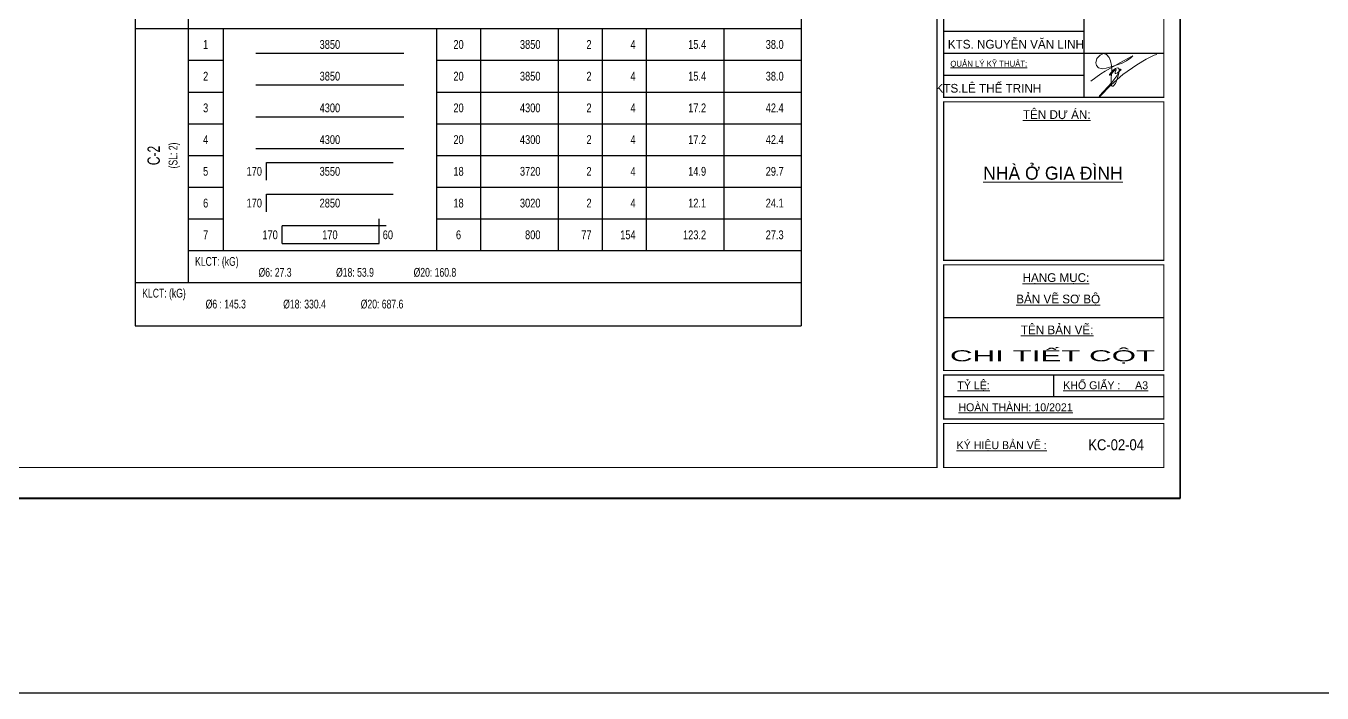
# Model space of a CAD drawing. Extents: x -2098986 to 943, y -1296280 to 73591.
# Drawn here: x -1729536 to -1700115, y -1129174 to -1114034 of the extents above; entities that cross this region are included whole.
import ezdxf
from ezdxf.enums import TextEntityAlignment as Align

# ---------------------------------------------------------------- set-up
doc = ezdxf.new("R2010")
doc.units = 0
doc.header["$LTSCALE"] = 150
doc.layers.get('Defpoints').update_dxf_attribs({"lineweight": 18})
for name, color, linetype, lineweight in [('05.Text', 253, 'Continuous', 18), ('11.Khung bo', 32, 'Continuous', 50), ('12.Khung', 36, 'Continuous', 25), ('G-ANNO-TTLB', 6, 'Continuous', 9), ('KCVN-THAY', 7, 'Continuous', 25)]:
    doc.layers.add(name, color=color, linetype=linetype, lineweight=lineweight)
for name, color, linetype in [('STEEL', 4, 'Continuous'), ('TEXT_SLCK', 3, 'Continuous'), ('TEXT_TCK', 3, 'Continuous'), ('TEXT_THCT', 2, 'Continuous'), ('TEXT_TK', 2, 'Continuous'), ('THONGKE', 5, 'Continuous')]:
    doc.layers.add(name, color=color, linetype=linetype)
doc.layers.add('Tpl_Bound', color=1, linetype='Continuous', plot=False)
doc.styles.add('SMTEXT', font='arial.ttf', dxfattribs={"width": 0.7})
doc.styles.add('vnarialH', font='')
doc.styles.add('VnAvantH', font='')
doc.styles.get('vnarialH').set_extended_font_data('.VnArialH')
doc.styles.get('VnAvantH').set_extended_font_data('.VnAvantH')

# ---------------------------------------------------------------- blocks, each defined once
blk = doc.blocks.new('*U4')
at = {"layer": 'KCVN-THAY', "color": 140}
blk.add_lwpolyline([(214871.76, 86966.68), (215381.8, 86966.68), (215381.8, 86579.68), (214871.76, 86579.68)], close=True, dxfattribs=at)
blk = doc.blocks.new('100')
at = {"layer": '05.Text'}
blk.add_lwpolyline([(1899552, -936475), (1899782, -936308), (1899876, -936245), (1900054, -936151), (1900231, -936047), (1900445, -935926), (1900508, -935900), (1900466, -935942), (1900362, -936010), (1900262, -936062), (1900110, -936118), (1900012, -936151), (1899902, -936177), (1899819, -936193), (1899725, -936167), (1899683, -936120), (1899667, -936057), (1899693, -935958), (1899766, -935879), (1899840, -935843), (1899913, -935869), (1899970, -935937), (1900001, -936015), (1900022, -936120), (1900028, -936245), (1900017, -936396), (1900017, -936501), (1900017, -936564), (1900038, -936584), (1900064, -936584), (1900111, -936522), (1900153, -936428), (1900184, -936318), (1900200, -936235), (1900200, -936198), (1900184, -936177), (1900153, -936172), (1900116, -936188), (1900064, -936224), (1899981, -936323), (1899981, -936339), (1899996, -936339), (1900095, -936229), (1900122, -936208), (1900128, -936217), (1900106, -936276), (1900106, -936297), (1900122, -936302), (1900158, -936282), (1900221, -936229), (1900242, -936214), (1900231, -936199), (1900212, -936214), (1900197, -936249), (1900148, -936349), (1900028, -936501), (1899751, -936804), (1899740, -936825), (1899751, -936825), (1900017, -936553), (1900283, -936323), (1900602, -936099), (1900811, -935973), (1900994, -935885), (1901051, -935864), (1901051, -935864)], dxfattribs=at)
blk.add_lwpolyline([(1899552, -936475), (1899782, -936308), (1899876, -936245), (1900054, -936151), (1900231, -936047), (1900445, -935926), (1900508, -935900), (1900466, -935942), (1900362, -936010), (1900262, -936062), (1900110, -936118), (1900012, -936151), (1899902, -936177), (1899819, -936193), (1899725, -936167), (1899683, -936120), (1899667, -936057), (1899693, -935958), (1899766, -935879), (1899840, -935843), (1899913, -935869), (1899970, -935937), (1900001, -936015), (1900022, -936120), (1900028, -936245), (1900017, -936396), (1900017, -936501), (1900017, -936564), (1900038, -936584), (1900064, -936584), (1900111, -936522), (1900153, -936428), (1900184, -936318), (1900200, -936235), (1900200, -936198), (1900184, -936177), (1900153, -936172), (1900116, -936188), (1900064, -936224), (1899981, -936323), (1899981, -936339), (1899996, -936339), (1900095, -936229), (1900122, -936208), (1900128, -936217), (1900106, -936276), (1900106, -936297), (1900122, -936302), (1900158, -936282), (1900221, -936229), (1900242, -936214), (1900231, -936199), (1900212, -936214), (1900197, -936249), (1900148, -936349), (1900028, -936501), (1899751, -936804), (1899740, -936825), (1899751, -936825), (1900017, -936553), (1900283, -936323), (1900602, -936099), (1900811, -935973), (1900994, -935885), (1901051, -935864), (1901051, -935864)], dxfattribs=at)
blk.add_lwpolyline([(1899552, -936475), (1899782, -936308), (1899876, -936245), (1900054, -936151), (1900231, -936047), (1900445, -935926), (1900508, -935900), (1900466, -935942), (1900362, -936010), (1900262, -936062), (1900110, -936118), (1900012, -936151), (1899902, -936177), (1899819, -936193), (1899725, -936167), (1899683, -936120), (1899667, -936057), (1899693, -935958), (1899766, -935879), (1899840, -935843), (1899913, -935869), (1899970, -935937), (1900001, -936015), (1900022, -936120), (1900028, -936245), (1900017, -936396), (1900017, -936501), (1900017, -936564), (1900038, -936584), (1900064, -936584), (1900111, -936522), (1900153, -936428), (1900184, -936318), (1900200, -936235), (1900200, -936198), (1900184, -936177), (1900153, -936172), (1900116, -936188), (1900064, -936224), (1899981, -936323), (1899981, -936339), (1899996, -936339), (1900095, -936229), (1900122, -936208), (1900128, -936217), (1900106, -936276), (1900106, -936297), (1900122, -936302), (1900158, -936282), (1900221, -936229), (1900242, -936214), (1900231, -936199), (1900212, -936214), (1900197, -936249), (1900148, -936349), (1900028, -936501), (1899751, -936804), (1899740, -936825), (1899751, -936825), (1900017, -936553), (1900283, -936323), (1900602, -936099), (1900811, -935973), (1900994, -935885), (1901051, -935864), (1901051, -935864)], dxfattribs=at)
at = {"layer": '11.Khung bo', "const_width": 26.7}
for points in [[(1860913, -945240), (1860913, -916940), (1896063, -916940), (1896063, -945240)], [(1860913, -945240), (1860913, -916940), (1896063, -916940), (1896063, -945240)], [(1860913, -945240), (1860913, -916940), (1896063, -916940), (1896063, -945240)], [(1896213, -936840), (1901213, -936840), (1901213, -929840), (1896213, -929840)], [(1896213, -936840), (1901213, -936840), (1901213, -929840), (1896213, -929840)], [(1896213, -936840), (1901213, -936840), (1901213, -929840), (1896213, -929840)], [(1896213, -940540), (1901213, -940540), (1901213, -936940), (1896213, -936940)], [(1896213, -940540), (1901213, -940540), (1901213, -936940), (1896213, -936940)], [(1896213, -940540), (1901213, -940540), (1901213, -936940), (1896213, -936940)], [(1896213, -943040), (1901213, -943040), (1901213, -940640), (1896213, -940640)], [(1896213, -943040), (1901213, -943040), (1901213, -940640), (1896213, -940640)], [(1896213, -943040), (1901213, -943040), (1901213, -940640), (1896213, -940640)], [(1896213, -944140), (1901213, -944140), (1901213, -943140), (1896213, -943140)], [(1896213, -944140), (1901213, -944140), (1901213, -943140), (1896213, -943140)], [(1896213, -944140), (1901213, -944140), (1901213, -943140), (1896213, -943140)], [(1896213, -945240), (1901213, -945240), (1901213, -944240), (1896213, -944240)], [(1896213, -945240), (1901213, -945240), (1901213, -944240), (1896213, -944240)], [(1896213, -945240), (1901213, -945240), (1901213, -944240), (1896213, -944240)]]:
    blk.add_lwpolyline(points, close=True, dxfattribs=at)
at = {"layer": '12.Khung'}
for p, q in [((1899399, -929840), (1899399, -936840)), ((1899399, -929840), (1899399, -936840)), ((1899399, -929840), (1899399, -936840)), ((1896213, -935340), (1899399, -935340)), ((1896213, -935340), (1899399, -935340)), ((1896213, -935340), (1899399, -935340)), ((1896213, -935840), (1901213, -935840)), ((1896213, -935840), (1901213, -935840)), ((1896213, -935840), (1901213, -935840)), ((1896213, -936340), (1899399, -936340)), ((1896213, -936340), (1899399, -936340)), ((1896213, -936340), (1899399, -936340)), ((1901213, -941840), (1896213, -941840)), ((1901213, -941840), (1896213, -941840)), ((1901213, -941840), (1896213, -941840)), ((1898713, -943640), (1898713, -943140)), ((1898713, -943640), (1898713, -943140)), ((1898713, -943640), (1898713, -943140)), ((1901213, -943640), (1896213, -943640)), ((1901213, -943640), (1896213, -943640)), ((1901213, -943640), (1896213, -943640))]:
    blk.add_line(p, q, dxfattribs=at)
blk.add_lwpolyline([(1901579, -945940), (1901579, -916240), (1859580, -916240), (1859580, -945940)], close=True, dxfattribs=at)
blk.add_lwpolyline([(1901579, -945940), (1901579, -916240), (1859580, -916240), (1859580, -945940)], close=True, dxfattribs=at)
blk.add_lwpolyline([(1901579, -945940), (1901579, -916240), (1859580, -916240), (1859580, -945940)], close=True, dxfattribs=at)
at = {"layer": '05.Text', "style": 'VnAvantH'}
for s, p in [('KTS. NGUYÔN V¡N LINH', (1899398, -935733)), ('KTS.lª thÕ trinh', (1898428, -936733))]:
    blk.add_text(s, height=198, dxfattribs=at).set_placement(p, align=Align.RIGHT)
for s, height, p in [('%%Uqu¶n lý kü thuËt:', 132, (1896366, -936143)), ('%%Utªn Dù ¸N:', 198, (1898013, -937329)), ('%%Unhµ ë gia ®×nh', 297, (1897112, -938709)), ('%%Uh¹ng môc:', 198, (1898005, -941030)), ('%%Uh¹ng môc:', 198, (1898005, -941030)), ('%%Uh¹ng môc:', 198, (1898005, -941030)), ('%%Ub¶n vÏ s¬ bé', 198, (1897861, -941515)), ('%%Ub¶n vÏ s¬ bé', 198, (1897861, -941515)), ('%%Ub¶n vÏ s¬ bé', 198, (1897861, -941515)), ('%%Utªn b¶n vÏ:', 198, (1897966, -942216)), ('%%Utªn b¶n vÏ:', 198, (1897966, -942216)), ('%%Utªn b¶n vÏ:', 198, (1897966, -942216)), ('%%Utû lÖ:', 180, (1896525, -943464)), ('%%UKHæ GIÊY :     A3', 180, (1898928, -943464)), ('%%Uhoµn thµnh: 10/2021', 180, (1896548, -943964)), ('%%Uký hiÖu b¶n vÏ :', 180, (1896508, -944823))]:
    blk.add_text(s, height=height, dxfattribs=at).set_placement(p)
blk = doc.blocks.new('TK_2')
at = {"layer": 'STEEL'}
blk.add_line((19.25, 2), (61.25, 2), dxfattribs=at)
at = {"layer": 'TEXT_TK', "style": 'SMTEXT', "width": 0.75}
for tag, p in [('SH', (5, 4.5)), ('L2', (40.25, 4.5)), ('DK', (76.75, 4.5))]:
    blk.add_attdef(tag, text='', height=2.5, dxfattribs=at).set_placement(p, align=Align.MIDDLE)
for tag, p in [('DAI', (100, 4.5)), ('SL1', (114.5, 4.5)), ('SLA', (127, 4.5)), ('DT', (147, 4.5)), ('TL', (169, 4.5))]:
    blk.add_attdef(tag, text='', height=2.5, dxfattribs=at).set_placement(p, align=Align.MIDDLE_RIGHT)
blk = doc.blocks.new('TK_6')
at = {"layer": 'STEEL'}
for p, q in [((22.25, 2), (22.25, 7)), ((22.25, 7), (58.25, 7))]:
    blk.add_line(p, q, dxfattribs=at)
at = {"layer": 'TEXT_TK', "style": 'SMTEXT', "width": 0.75}
for tag, p in [('SH', (5, 4.5)), ('L2', (40.25, 4.5)), ('DK', (76.75, 4.5))]:
    blk.add_attdef(tag, text='', height=2.5, dxfattribs=at).set_placement(p, align=Align.MIDDLE)
for tag, p in [('L1', (20.98, 4.5)), ('DAI', (100, 4.5)), ('SL1', (114.5, 4.5)), ('SLA', (127, 4.5)), ('DT', (147, 4.5)), ('TL', (169, 4.5))]:
    blk.add_attdef(tag, text='', height=2.5, dxfattribs=at).set_placement(p, align=Align.MIDDLE_RIGHT)
blk = doc.blocks.new('TK_14')
at = {"layer": 'STEEL'}
for p, q in [((54.25, 2), (54.25, 9)), ((56.25, 7), (26.75, 7)), ((26.75, 2), (26.75, 7)), ((26.75, 2), (54.25, 2))]:
    blk.add_line(p, q, dxfattribs=at)
at = {"layer": 'TEXT_TK', "style": 'SMTEXT', "width": 0.75}
for tag, p in [('SH', (5, 4.5)), ('L2', (40.25, 4.5)), ('DK', (76.75, 4.5))]:
    blk.add_attdef(tag, text='', height=2.5, dxfattribs=at).set_placement(p, align=Align.MIDDLE)
for tag, p in [('L1', (25.47, 4.5)), ('DAI', (100, 4.5)), ('SL1', (114.5, 4.5)), ('SLA', (127, 4.5)), ('DT', (147, 4.5)), ('TL', (169, 4.5))]:
    blk.add_attdef(tag, text='', height=2.5, dxfattribs=at).set_placement(p, align=Align.MIDDLE_RIGHT)
blk.add_attdef('M', text='', height=2.5, dxfattribs=at).set_placement((55.25, 4.5), align=Align.MIDDLE_LEFT)

msp = doc.modelspace()

# ---------------------------------------------------------------- linework, layer by layer
at = {"layer": 'TEXT_TK'}
for p, q in [((-1727056.5, -1101134.1), (-1727056.5, -1120839.1)), ((-1725856.5, -1101134.1), (-1725856.5, -1119854.1)), ((-1711936.5, -1101134.1), (-1711936.5, -1120839.1)), ((-1727056.5, -1114094.1), (-1711936.5, -1114094.1)), ((-1725056.5, -1114094.1), (-1725056.5, -1119134.1)), ((-1720216.5, -1114094.1), (-1720216.5, -1119134.1)), ((-1719216.5, -1114094.1), (-1719216.5, -1119134.1)), ((-1717456.5, -1114094.1), (-1717456.5, -1119134.1)), ((-1716456.5, -1114094.1), (-1716456.5, -1119134.1)), ((-1715456.5, -1114094.1), (-1715456.5, -1119134.1)), ((-1713696.5, -1114094.1), (-1713696.5, -1119134.1)), ((-1727056.5, -1119854.1), (-1711936.5, -1119854.1)), ((-1727056.5, -1120839.1), (-1711936.5, -1120839.1))]:
    msp.add_line(p, q, dxfattribs=at)
at = {"layer": 'THONGKE'}
for p, q in [((-1725856.5, -1114814.1), (-1725056.5, -1114814.1)), ((-1720216.5, -1114814.1), (-1711936.5, -1114814.1)), ((-1725856.5, -1115534.1), (-1725056.5, -1115534.1)), ((-1720216.5, -1115534.1), (-1711936.5, -1115534.1)), ((-1725856.5, -1116254.1), (-1725056.5, -1116254.1)), ((-1720216.5, -1116254.1), (-1711936.5, -1116254.1)), ((-1725856.5, -1116974.1), (-1725056.5, -1116974.1)), ((-1720216.5, -1116974.1), (-1711936.5, -1116974.1)), ((-1725856.5, -1117694.1), (-1725056.5, -1117694.1)), ((-1720216.5, -1117694.1), (-1711936.5, -1117694.1)), ((-1725856.5, -1118414.1), (-1725056.5, -1118414.1)), ((-1720216.5, -1118414.1), (-1711936.5, -1118414.1)), ((-1725856.5, -1119134.1), (-1711936.5, -1119134.1))]:
    msp.add_line(p, q, dxfattribs=at)
at = {"layer": 'Tpl_Bound', "color": 1}
msp.add_lwpolyline([(-1745339.3, -1124754.7), (-1745339.3, -1095054.7), (-1703339.3, -1095054.7), (-1703339.3, -1124754.7)], close=True, dxfattribs=at)

# ---------------------------------------------------------------- block references
at = {"layer": '05.Text', "xscale": 1.000009185772931, "yscale": 1.000009185772931, "zscale": 1.000009185772931}
msp.add_blockref('100', (-3604936, -178806.2), dxfattribs=at)
at = {"layer": 'Defpoints', "xscale": 100, "yscale": 100, "zscale": 100}
msp.add_blockref('*U4', (-23236850, -9787142.1), dxfattribs=at)
at = {"layer": 'TEXT_TK', "xscale": 80, "yscale": 80, "zscale": 80}
for name, p, values in [('TK_2', (-1725856.5, -1114814.1), {'L2': '3850', 'TL': '38.0', 'DT': '15.4', 'SLA': '4', 'SL1': '2', 'DAI': '3850', 'DK': '20', 'SH': '1'}), ('TK_2', (-1725856.5, -1115534.1), {'L2': '3850', 'TL': '38.0', 'DT': '15.4', 'SLA': '4', 'SL1': '2', 'DAI': '3850', 'DK': '20', 'SH': '2'}), ('TK_2', (-1725856.5, -1116254.1), {'L2': '4300', 'TL': '42.4', 'DT': '17.2', 'SLA': '4', 'SL1': '2', 'DAI': '4300', 'DK': '20', 'SH': '3'}), ('TK_2', (-1725856.5, -1116974.1), {'L2': '4300', 'TL': '42.4', 'DT': '17.2', 'SLA': '4', 'SL1': '2', 'DAI': '4300', 'DK': '20', 'SH': '4'}), ('TK_6', (-1725856.5, -1117694.1), {'L1': '170', 'L2': '3550', 'SH': '5', 'DAI': '3720', 'DK': '18', 'SL1': '2', 'SLA': '4', 'TL': '29.7', 'DT': '14.9'}), ('TK_6', (-1725856.5, -1118414.1), {'L1': '170', 'L2': '2850', 'SH': '6', 'DAI': '3020', 'DK': '18', 'SL1': '2', 'SLA': '4', 'TL': '24.1', 'DT': '12.1'}), ('TK_14', (-1725856.5, -1119134.1), {'SH': '7', 'L1': '170', 'L2': '170', 'M': '60', 'DK': '6', 'DAI': '800', 'SL1': '77', 'SLA': '154', 'DT': '123.2', 'TL': '27.3'})]:
    msp.add_blockref(name, p, dxfattribs=at).add_auto_attribs(values)

# ---------------------------------------------------------------- texts
at = {"layer": 'G-ANNO-TTLB', "color": 3, "style": 'vnarialH'}
for s, width, p, p2 in [('chi tiÕt cét', 2.034115, (-1708561.2, -1121644.6), (-1703904.3, -1121644.6)), ('KC-02-04', 0.844492, (-1705420.9, -1123664.7), (-1704158.6, -1123664.7))]:
    msp.add_text(s, height=250, dxfattribs=dict(at, width=width)).set_placement(p, p2, align=Align.FIT)
at = {"layer": 'TEXT_SLCK', "style": 'SMTEXT', "width": 0.7}
msp.add_text('(SL: 2)', height=200, rotation=90, dxfattribs=at).set_placement((-1726096.5, -1116974.1), align=Align.CENTER)
at = {"layer": 'TEXT_TCK', "style": 'SMTEXT', "width": 0.7}
msp.add_text('C-2', height=280, rotation=90, dxfattribs=at).set_placement((-1726496.5, -1116974.1), align=Align.CENTER)
at = {"layer": 'TEXT_THCT', "style": 'SMTEXT', "width": 0.7}
for s, p in [('KLCT: (kG)', (-1725696.5, -1119478.1)), ('%%c6: 27.3', (-1724256.5, -1119726.1)), ('%%c18: 53.9', (-1722496.5, -1119726.1)), ('%%c20: 160.8', (-1720736.5, -1119726.1)), ('KLCT: (kG)', (-1726896.5, -1120198.1)), ('%%c6 : 145.3', (-1725456.5, -1120446.1)), ('%%c18: 330.4', (-1723696.5, -1120446.1)), ('%%c20: 687.6', (-1721936.5, -1120446.1))]:
    msp.add_text(s, height=200, dxfattribs=at).set_placement(p)

doc.saveas('drawing.dxf')
